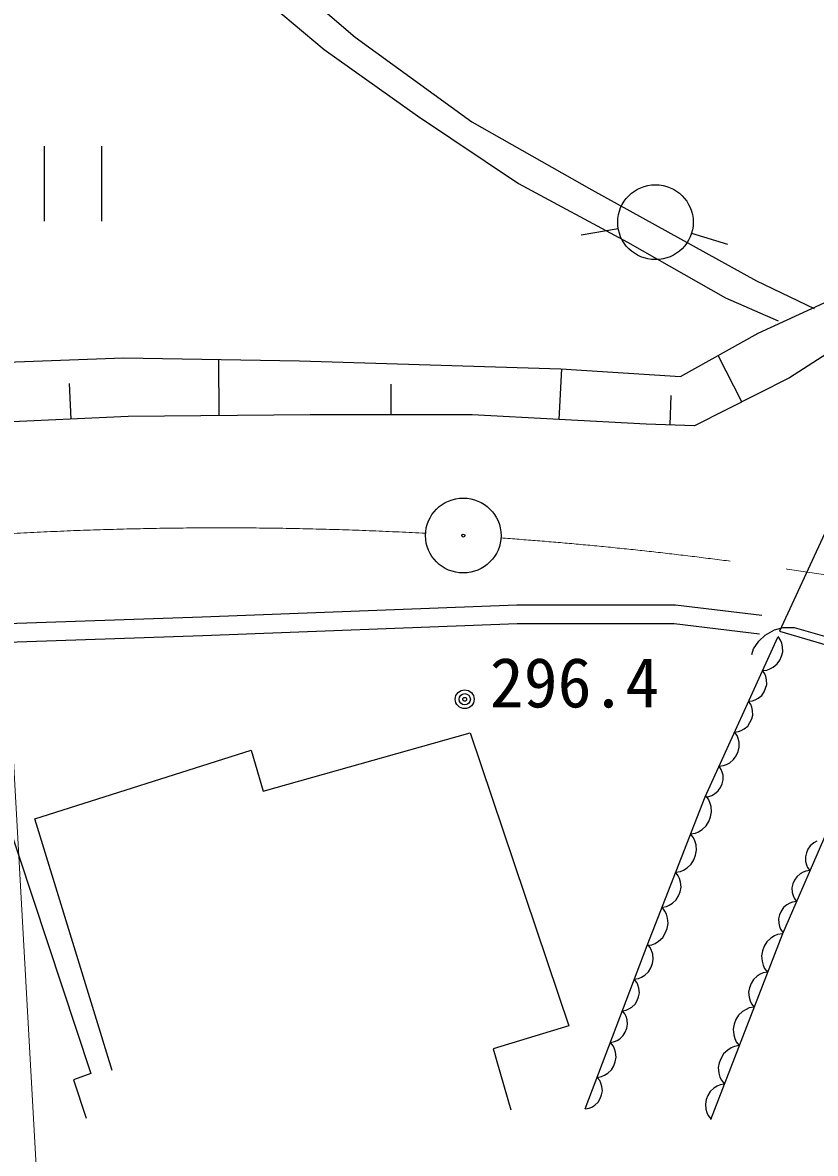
# Model space of a CAD drawing. Units: millimetres, scale not verified. Extents: x 40000 to 680000, y 20000 to 380000.
# Drawn here: x 454062 to 475058, y 291156 to 321117 of the extents above; entities that cross this region are included whole.
import ezdxf
from ezdxf.enums import TextEntityAlignment as Align

# ---------------------------------------------------------------- set-up
doc = ezdxf.new("R2010")
doc.units = ezdxf.units.MM
doc.header["$LTSCALE"] = 1000
doc.linetypes.add('CHAIN', pattern=[18.5, 12, -1.5, 3.5, -1.5])
for name, color, linetype, lineweight in [('S-BGD', 7, 'Continuous', 25), ('S-BMK', 2, 'CHAIN', 13), ('S-BMK-SRVR', 3, 'Continuous', 25), ('S-STR-HTXT', 7, 'Continuous', 13), ('S-STR-STR1', 1, 'Continuous', 25)]:
    doc.layers.add(name, color=color, linetype=linetype, lineweight=lineweight)
doc.styles.add('ＭＳ ゴシック', font='')
doc.styles.get('ＭＳ ゴシック').set_extended_font_data('MS Gothic')

msp = doc.modelspace()

# ---------------------------------------------------------------- linework, layer by layer
at = {"layer": 'S-BGD'}
for p, q in [((460688, 322611), (462872, 320732)), ((459864, 322243), (462048, 320405)), ((462872, 320732), (465961, 318485)), ((462048, 320405), (464519, 318648)), ((464519, 318648), (467197, 316851)), ((465961, 318485), (469133, 316687)), ((484213, 318035), (474368, 311703)), ((454636, 317842), (454636, 315859)), ((456156, 315859), (456156, 317842)), ((467197, 316851), (470080, 315298)), ((469133, 316687), (473499, 314277)), ((469837, 315657), (468852, 315485)), ((471778, 315539), (472734, 315250)), ((470080, 315298), (472675, 313827)), ((473544, 312888), (477169, 314563)), ((473499, 314277), (475023, 313542)), ((472675, 313827), (474076, 313215)), ((471484, 311744), (473544, 312888)), ((449940, 311989), (456737, 312234)), ((456737, 312234), (461392, 312153)), ((473111, 311070), (472482, 312298)), ((459271, 310702), (459258, 312190)), ((461392, 312153), (468312, 311948)), ((468271, 310600), (468344, 311946)), ((468312, 311948), (471484, 311744)), ((474368, 311703), (471855, 310437)), ((455347, 310610), (455302, 311553)), ((463822, 310723), (463822, 311538)), ((471216, 310457), (471242, 311238)), ((461680, 310723), (456861, 310682)), ((465964, 310723), (461680, 310723)), ((470578, 310478), (465964, 310723)), ((456861, 310682), (450805, 310396)), ((471855, 310437), (470578, 310478)), ((458815, 305370), (467154, 305694)), ((467154, 305694), (471352, 305694)), ((471352, 305694), (473637, 305417)), ((451959, 305139), (458815, 305370)), ((458834, 304875), (467164, 305198)), ((467164, 305198), (471321, 305198)), ((471321, 305198), (473576, 304924)), ((473732, 304890), (473979, 305027)), ((473979, 305027), (474204, 305087)), ((474204, 305087), (474495, 305087)), ((474495, 305087), (474803, 304999)), ((451976, 304643), (458834, 304875)), ((472136, 300604), (474062, 304836)), ((473419, 304525), (473561, 304732)), ((473561, 304732), (473732, 304890)), ((474136, 304756), (474069, 304851)), ((474111, 304992), (477637, 303955)), ((474166, 304678), (474136, 304756)), ((474803, 304999), (475765, 304727)), ((473375, 304373), (473419, 304525)), ((474162, 304331), (474193, 304448)), ((474187, 304581), (474166, 304678)), ((474193, 304448), (474187, 304581)), ((473941, 304039), (474045, 304123)), ((474045, 304123), (474112, 304223)), ((474112, 304223), (474162, 304331)), ((473658, 303948), (473774, 303961)), ((473718, 303862), (473658, 303948)), ((473745, 303791), (473718, 303862)), ((473774, 303961), (473853, 303991)), ((473853, 303991), (473941, 304039)), ((473741, 303480), (473769, 303584)), ((473764, 303704), (473745, 303791)), ((473769, 303584), (473764, 303704)), ((473463, 303173), (473542, 303216)), ((473542, 303216), (473636, 303292)), ((473636, 303292), (473697, 303382)), ((473697, 303382), (473741, 303480)), ((473288, 303134), (473392, 303146)), ((473347, 303049), (473288, 303134)), ((473374, 302978), (473347, 303049)), ((473394, 302891), (473374, 302978)), ((473392, 303146), (473463, 303173)), ((473326, 302569), (473371, 302666)), ((473371, 302666), (473399, 302771)), ((473399, 302771), (473394, 302891)), ((472917, 302321), (473022, 302333)), ((472984, 302226), (472917, 302321)), ((473022, 302333), (473093, 302360)), ((473093, 302360), (473172, 302403)), ((473172, 302403), (473265, 302478)), ((473265, 302478), (473326, 302569)), ((460430, 300749), (465917, 302296)), ((465917, 302296), (468527, 294533)), ((473014, 302147), (472984, 302226)), ((473036, 302050), (473014, 302147)), ((473041, 301917), (473036, 302050)), ((454382, 300023), (460113, 301837)), ((460113, 301837), (460430, 300749)), ((472960, 301692), (473010, 301801)), ((473010, 301801), (473041, 301917)), ((472506, 301417), (472622, 301430)), ((472566, 301331), (472506, 301417)), ((472622, 301430), (472701, 301460)), ((472701, 301460), (472789, 301508)), ((472789, 301508), (472893, 301592)), ((472893, 301592), (472960, 301692)), ((472593, 301261), (472566, 301331)), ((472612, 301173), (472593, 301261)), ((472617, 301054), (472612, 301173)), ((472484, 300761), (472545, 300851)), ((472545, 300851), (472589, 300949)), ((472589, 300949), (472617, 301054)), ((470599, 296661), (472136, 300604)), ((472136, 300604), (472240, 300616)), ((472228, 300538), (472149, 300639)), ((472266, 300454), (472228, 300538)), ((472240, 300616), (472311, 300642)), ((472311, 300642), (472390, 300685)), ((472390, 300685), (472484, 300761)), ((453578, 300217), (455870, 293275)), ((472296, 300349), (472266, 300454)), ((472310, 300203), (472296, 300349)), ((475623, 300289), (474184, 296976)), ((456431, 293348), (454382, 300023)), ((472167, 299837), (472235, 299951)), ((472235, 299951), (472283, 300073)), ((472283, 300073), (472310, 300203)), ((471753, 299621), (471879, 299643)), ((471832, 299521), (471753, 299621)), ((471879, 299643), (471965, 299680)), ((471965, 299680), (472058, 299738)), ((472058, 299738), (472167, 299837)), ((471869, 299436), (471832, 299521)), ((471899, 299331), (471869, 299436)), ((471913, 299186), (471899, 299331)), ((475014, 299383), (474922, 299306)), ((475092, 299428), (475014, 299383)), ((471839, 298933), (471886, 299056)), ((471886, 299056), (471913, 299186)), ((474820, 299116), (474794, 299011)), ((474862, 299215), (474820, 299116)), ((474922, 299306), (474862, 299215)), ((471568, 298663), (471661, 298721)), ((471661, 298721), (471770, 298819)), ((471770, 298819), (471839, 298933)), ((474794, 299011), (474800, 298891)), ((474800, 298891), (474822, 298805)), ((474822, 298805), (474850, 298734)), ((474850, 298734), (474911, 298650)), ((471356, 298604), (471483, 298625)), ((471428, 298513), (471356, 298604)), ((471462, 298436), (471428, 298513)), ((471489, 298340), (471462, 298436)), ((471483, 298625), (471568, 298663)), ((474566, 298486), (474506, 298395)), ((474658, 298563), (474566, 298486)), ((474736, 298608), (474658, 298563)), ((474807, 298636), (474736, 298608)), ((474911, 298650), (474807, 298636)), ((471478, 298090), (471502, 298208)), ((471502, 298208), (471489, 298340)), ((474464, 298297), (474438, 298191)), ((474438, 298191), (474444, 298072)), ((474506, 298395), (474464, 298297)), ((471273, 297785), (471372, 297875)), ((471372, 297875), (471434, 297979)), ((471434, 297979), (471478, 298090)), ((474444, 298072), (474466, 297985)), ((474555, 297830), (474451, 297816)), ((474466, 297985), (474494, 297915)), ((474494, 297915), (474555, 297830)), ((470996, 297679), (471111, 297699)), ((471075, 297578), (470996, 297679)), ((471112, 297494), (471075, 297578)), ((471111, 297699), (471188, 297733)), ((471188, 297733), (471273, 297785)), ((474151, 297575), (474108, 297477)), ((474210, 297667), (474151, 297575)), ((474302, 297744), (474210, 297667)), ((474380, 297788), (474302, 297744)), ((474451, 297816), (474380, 297788)), ((471142, 297389), (471112, 297494)), ((471129, 297113), (471156, 297243)), ((471156, 297243), (471142, 297389)), ((474108, 297477), (474082, 297372)), ((474082, 297372), (474089, 297252)), ((474089, 297252), (474110, 297165)), ((471014, 296877), (471082, 296991)), ((471082, 296991), (471129, 297113)), ((474184, 296976), (472282, 292042)), ((474058, 296954), (473973, 296916)), ((474184, 296976), (474058, 296954)), ((474110, 297165), (474138, 297095)), ((474138, 297095), (474199, 297010)), ((468965, 292332), (470599, 296661)), ((470599, 296661), (470726, 296683)), ((470685, 296607), (470613, 296697)), ((470726, 296683), (470811, 296721)), ((470811, 296721), (470904, 296778)), ((470904, 296778), (471014, 296877)), ((473703, 296644), (473656, 296522)), ((473771, 296759), (473703, 296644)), ((473880, 296858), (473771, 296759)), ((473973, 296916), (473880, 296858)), ((470721, 296530), (470685, 296607)), ((470749, 296435), (470721, 296530)), ((470763, 296303), (470749, 296435)), ((473656, 296522), (473629, 296392)), ((473629, 296392), (473644, 296246)), ((470637, 295968), (470698, 296073)), ((470698, 296073), (470740, 296184)), ((470740, 296184), (470763, 296303)), ((473644, 296246), (473674, 296142)), ((473674, 296142), (473712, 296057)), ((473712, 296057), (473791, 295957)), ((470262, 295768), (470377, 295789)), ((470328, 295687), (470262, 295768)), ((470377, 295789), (470454, 295824)), ((470454, 295824), (470538, 295878)), ((470538, 295878), (470637, 295968)), ((473416, 295760), (473354, 295656)), ((473514, 295850), (473416, 295760)), ((473599, 295902), (473514, 295850)), ((473677, 295937), (473599, 295902)), ((473791, 295957), (473677, 295937)), ((470359, 295618), (470328, 295687)), ((470385, 295532), (470359, 295618)), ((470397, 295413), (470385, 295532)), ((473311, 295544), (473287, 295426)), ((473287, 295426), (473300, 295294)), ((473354, 295656), (473311, 295544)), ((470284, 295113), (470339, 295207)), ((470339, 295207), (470376, 295307)), ((470376, 295307), (470397, 295413)), ((473300, 295294), (473328, 295199)), ((473328, 295199), (473362, 295122)), ((469947, 294933), (470050, 294952)), ((470012, 294851), (469947, 294933)), ((470044, 294782), (470012, 294851)), ((470050, 294952), (470120, 294983)), ((470120, 294983), (470195, 295031)), ((470195, 295031), (470284, 295113)), ((473130, 294913), (473021, 294814)), ((473223, 294971), (473130, 294913)), ((473308, 295009), (473223, 294971)), ((473434, 295031), (473308, 295009)), ((473362, 295122), (473434, 295031)), ((468527, 294533), (466527, 293928)), ((470069, 294697), (470044, 294782)), ((470061, 294471), (470082, 294578)), ((470082, 294578), (470069, 294697)), ((472906, 294577), (472879, 294447)), ((472953, 294699), (472906, 294577)), ((473021, 294814), (472953, 294699)), ((469880, 294195), (469968, 294277)), ((469968, 294277), (470023, 294371)), ((470023, 294371), (470061, 294471)), ((472879, 294447), (472894, 294301)), ((472894, 294301), (472924, 294196)), ((466527, 293928), (466990, 292308)), ((469631, 294097), (469735, 294116)), ((469704, 294006), (469631, 294097)), ((469739, 293930), (469704, 294006)), ((469735, 294116), (469804, 294147)), ((469767, 293835), (469739, 293930)), ((469804, 294147), (469880, 294195)), ((472830, 293952), (472737, 293894)), ((472915, 293990), (472830, 293952)), ((473041, 294012), (472915, 293990)), ((472924, 294196), (472962, 294112)), ((472962, 294112), (473041, 294012)), ((469758, 293584), (469781, 293702)), ((469781, 293702), (469767, 293835)), ((472560, 293680), (472513, 293558)), ((472628, 293795), (472560, 293680)), ((472737, 293894), (472628, 293795)), ((469557, 293277), (469655, 293368)), ((469655, 293368), (469716, 293472)), ((469716, 293472), (469758, 293584)), ((472513, 293558), (472487, 293428)), ((472487, 293428), (472501, 293282)), ((455870, 293275), (455407, 293106)), ((455407, 293106), (455748, 292090)), ((469281, 293168), (469396, 293189)), ((469346, 293087), (469281, 293168)), ((469378, 293018), (469346, 293087)), ((469396, 293189), (469473, 293224)), ((469473, 293224), (469557, 293277)), ((472501, 293282), (472531, 293178)), ((472531, 293178), (472569, 293093)), ((472569, 293093), (472649, 292993)), ((469403, 292932), (469378, 293018)), ((469395, 292706), (469416, 292813)), ((469416, 292813), (469403, 292932)), ((472273, 292796), (472211, 292692)), ((472372, 292886), (472273, 292796)), ((472456, 292939), (472372, 292886)), ((472534, 292973), (472456, 292939)), ((472649, 292993), (472534, 292973)), ((469138, 292383), (469214, 292431)), ((469214, 292431), (469302, 292512)), ((469302, 292512), (469357, 292606)), ((469357, 292606), (469395, 292706)), ((472168, 292581), (472144, 292462)), ((472144, 292462), (472157, 292330)), ((472211, 292692), (472168, 292581)), ((468965, 292332), (469069, 292351)), ((469069, 292351), (469138, 292383)), ((472157, 292330), (472185, 292235)), ((472185, 292235), (472220, 292158)), ((472220, 292158), (472292, 292067))]:
    msp.add_line(p, q, dxfattribs=at)
for centre, major_axis in [((470822, 315829), (1000, 0)), ((465770, 303188), (250, 0)), ((465770, 303188), (150, 0)), ((465770, 303188), (50, 0))]:
    msp.add_ellipse(centre, major_axis=major_axis, ratio=0.991741, dxfattribs=at)
at = {"layer": 'S-BMK'}
for centre, start_param, end_param in [((459314, 208568), 1.516558, 1.629169), ((459616, 208550), 0.882711, 1.499578)]:
    msp.add_ellipse(centre, major_axis=(99989, 0), ratio=0.991741, start_param=start_param, end_param=end_param, dxfattribs=at)
at = {"layer": 'S-BMK-SRVR'}
for major_axis in [(1000, 0), (40, 0)]:
    msp.add_ellipse((465733, 307527), major_axis=major_axis, ratio=0.991741, dxfattribs=at)
at = {"layer": 'S-STR-HTXT'}
msp.add_line((453481, 307562), (455180, 277337), dxfattribs=at)
at = {"layer": 'S-STR-STR1'}
msp.add_line((476105, 309333), (474111, 304992), dxfattribs=at)

# ---------------------------------------------------------------- texts
at = {"layer": 'S-STR-HTXT', "style": 'ＭＳ ゴシック'}
msp.add_text('296.4', height=1320, dxfattribs=at).set_placement((466435, 302576), align=Align.BOTTOM_LEFT)

doc.saveas('drawing.dxf')
